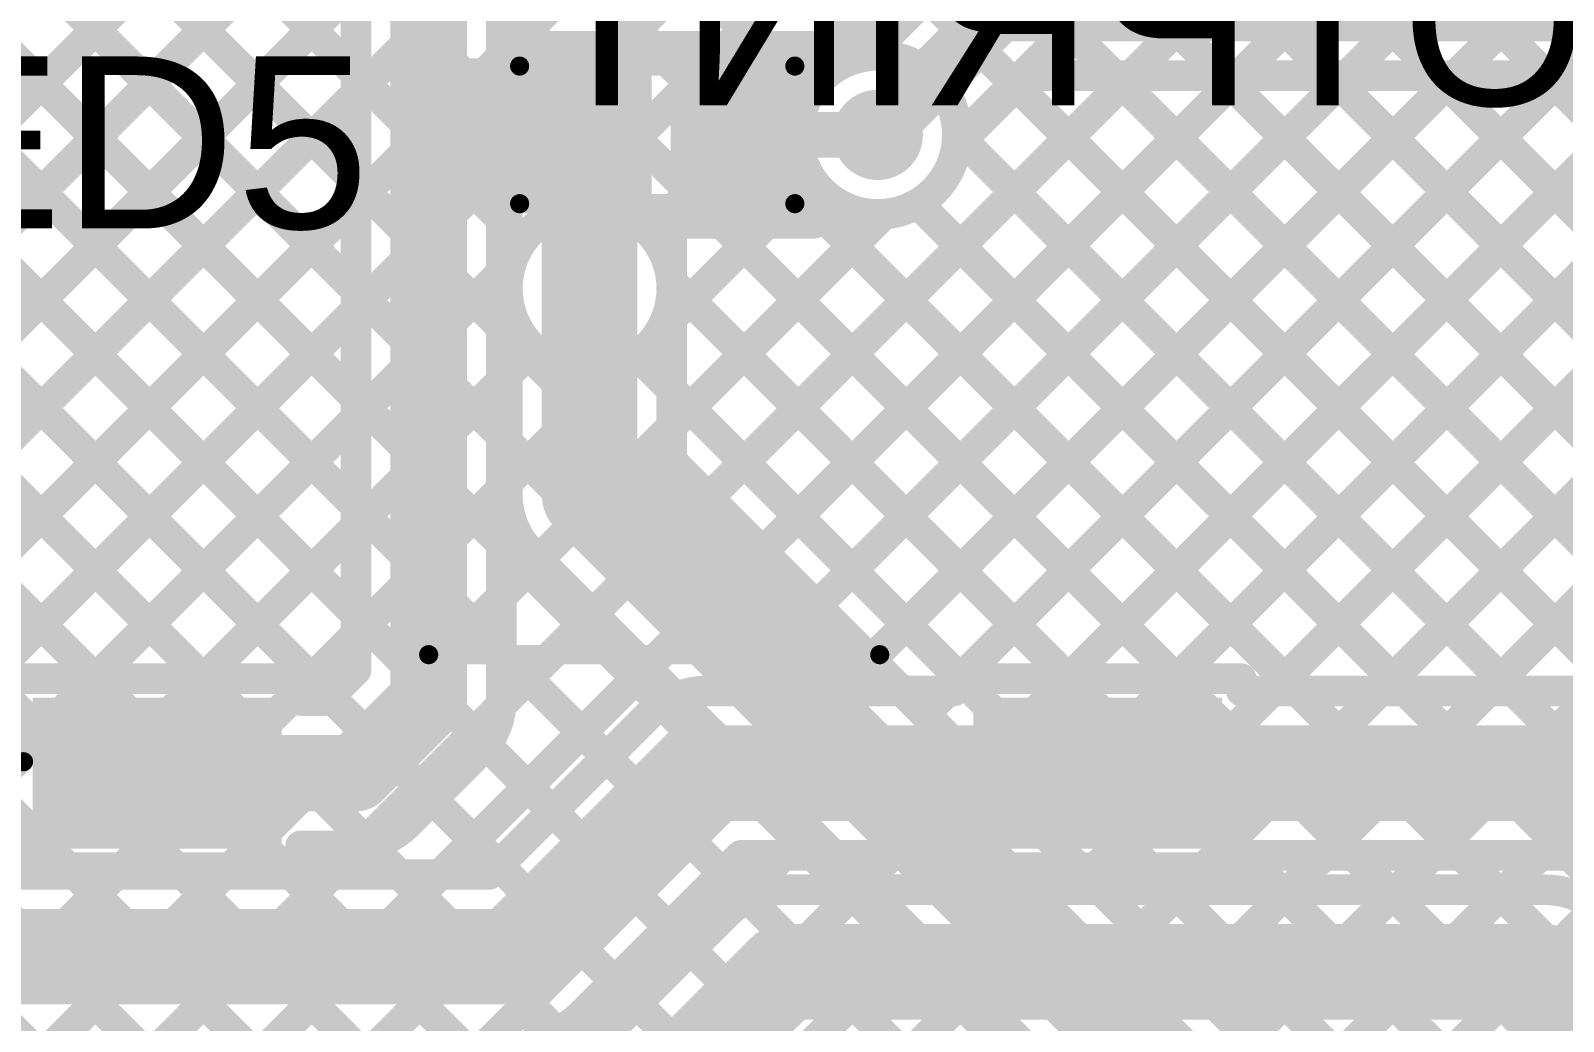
# Model space of a CAD drawing. Header units: millimetres. Extents: x -0.08 to 7.12, y -0.08 to 3.98.
# Drawn here: x 2.8931 to 3.2941, y 1.9931 to 2.2523 of the extents above; entities that cross this region are included whole.
import ezdxf

# ---------------------------------------------------------------- set-up
doc = ezdxf.new("R2010")
doc.units = ezdxf.units.MM
doc.header["$MEASUREMENT"] = 0
for name, color, linetype in [('BottomLayer', 5, 'Continuous'), ('BottomOverlay', 54, 'Continuous'), ('TopLayer', 1, 'Continuous'), ('TopOverlay', 2, 'Continuous'), ('TopPaste', 8, 'Continuous'), ('TopSolder', 216, 'Continuous'), ('ViaHoleLayer', 16, 'Continuous')]:
    doc.layers.add(name, color=color, linetype=linetype)
doc.styles.add('Arial', font='', dxfattribs={"height": 0.2})
doc.styles.get('Arial').set_extended_font_data('Arial')

# ---------------------------------------------------------------- blocks, each defined once
blk = doc.blocks.new('SOP_4_2_54_32')
at = {"layer": 'TopLayer'}
for points in [[(-0.15157, 0.06575), (-0.09449, 0.06575), (-0.09449, 0.03425), (-0.15157, 0.03425)], [(0.09449, 0.06575), (0.15157, 0.06575), (0.15157, 0.03425), (0.09449, 0.03425)], [(-0.15157, -0.03425), (-0.09449, -0.03425), (-0.09449, -0.06575), (-0.15157, -0.06575)], [(0.09449, -0.03425), (0.15157, -0.03425), (0.15157, -0.06575), (0.09449, -0.06575)]]:
    blk.add_hatch(color=1, dxfattribs=at).paths.add_polyline_path(points)
at = {"layer": 'TopPaste'}
for points in [[(-0.15157, 0.06575), (-0.09449, 0.06575), (-0.09449, 0.03425), (-0.15157, 0.03425)], [(0.09449, 0.06575), (0.15157, 0.06575), (0.15157, 0.03425), (0.09449, 0.03425)], [(-0.15157, -0.03425), (-0.09449, -0.03425), (-0.09449, -0.06575), (-0.15157, -0.06575)], [(0.09449, -0.03425), (0.15157, -0.03425), (0.15157, -0.06575), (0.09449, -0.06575)]]:
    blk.add_hatch(color=8, dxfattribs=at).paths.add_polyline_path(points)
at = {"layer": 'TopSolder'}
for points in [[(-0.15557, 0.06975), (-0.09049, 0.06975), (-0.09049, 0.03025), (-0.15557, 0.03025)], [(0.09049, 0.06975), (0.15557, 0.06975), (0.15557, 0.03025), (0.09049, 0.03025)], [(-0.15557, -0.03025), (-0.09049, -0.03025), (-0.09049, -0.06975), (-0.15557, -0.06975)], [(0.09049, -0.03025), (0.15557, -0.03025), (0.15557, -0.06975), (0.09049, -0.06975)]]:
    blk.add_hatch(color=216, dxfattribs=at).paths.add_polyline_path(points)
at = {"layer": 'TopOverlay', "const_width": 0.005}
for points in [[(-0.052, 0.081), (0.066, 0.081)], [(-0.163, 0.048), (-0.163, 0.058)], [(-0.163, 0.058), (-0.158, 0.053)], [(-0.163, 0.048), (-0.158, 0.053)], [(-0.052, -0.081), (0.066, -0.081)]]:
    blk.add_lwpolyline(points, dxfattribs=at)
at = {"layer": 'TopOverlay', "const_width": 0.0025}
for points in [[(-0.05325, 0.081, 1), (-0.05075, 0.081, 1)], [(0.06475, 0.081, 1), (0.06725, 0.081, 1)], [(-0.16425, 0.058, 1), (-0.16175, 0.058, 1)], [(-0.16425, 0.058, 1), (-0.16175, 0.058, 1)], [(-0.15925, 0.053, 1), (-0.15675, 0.053, 1)], [(-0.15925, 0.053, 1), (-0.15675, 0.053, 1)], [(-0.16425, 0.048, 1), (-0.16175, 0.048, 1)], [(-0.16425, 0.048, 1), (-0.16175, 0.048, 1)], [(-0.05325, -0.081, 1), (-0.05075, -0.081, 1)], [(0.06475, -0.081, 1), (0.06725, -0.081, 1)]]:
    blk.add_lwpolyline(points, format="xyb", close=True, dxfattribs=at)
blk = doc.blocks.new('LED_0402_70')
at = {"layer": 'TopLayer'}
for points in [[(-0.03091, 0.01417), (-0.0065, 0.01417), (-0.0065, -0.01417), (-0.03091, -0.01417)], [(0.0065, 0.01417), (0.03091, 0.01417), (0.03091, -0.01417), (0.0065, -0.01417)]]:
    blk.add_hatch(color=1, dxfattribs=at).paths.add_polyline_path(points)
at = {"layer": 'TopOverlay'}
blk.add_hatch(color=2, dxfattribs=at).paths.add_polyline_path([(0.037, -0.02), (0.061, -0.02), (0.061, 0.02), (0.037, 0.02)])
at = {"layer": 'TopPaste'}
for points in [[(-0.03091, 0.01417), (-0.0065, 0.01417), (-0.0065, -0.01417), (-0.03091, -0.01417)], [(0.0065, 0.01417), (0.03091, 0.01417), (0.03091, -0.01417), (0.0065, -0.01417)]]:
    blk.add_hatch(color=8, dxfattribs=at).paths.add_polyline_path(points)
at = {"layer": 'TopSolder'}
for points in [[(-0.03491, 0.01817), (-0.0025, 0.01817), (-0.0025, -0.01817), (-0.03491, -0.01817)], [(0.0025, 0.01817), (0.03491, 0.01817), (0.03491, -0.01817), (0.0025, -0.01817)]]:
    blk.add_hatch(color=216, dxfattribs=at).paths.add_polyline_path(points)
at = {"layer": 'TopOverlay', "const_width": 0.005}
for points in [[(-0.035, 0.018), (-0.035, -0.018)], [(0.037, 0.018), (-0.035, 0.018)], [(0.037, 0.018), (0.037, -0.018)], [(0.037, -0.018), (-0.035, -0.018)]]:
    blk.add_lwpolyline(points, dxfattribs=at)
at = {"layer": 'TopOverlay', "const_width": 0.0025}
for points in [[(-0.03625, 0.018, 1), (-0.03375, 0.018, 1)], [(-0.03625, 0.018, 1), (-0.03375, 0.018, 1)], [(0.03575, 0.018, 1), (0.03825, 0.018, 1)], [(0.03575, 0.018, 1), (0.03825, 0.018, 1)], [(-0.03625, -0.018, 1), (-0.03375, -0.018, 1)], [(-0.03625, -0.018, 1), (-0.03375, -0.018, 1)], [(0.03575, -0.018, 1), (0.03825, -0.018, 1)], [(0.03575, -0.018, 1), (0.03825, -0.018, 1)]]:
    blk.add_lwpolyline(points, format="xyb", close=True, dxfattribs=at)

msp = doc.modelspace()

# ---------------------------------------------------------------- hatches: boundary and pattern name
at = {"layer": 'BottomLayer'}
h = msp.add_hatch(color=5, dxfattribs=at)
edge = h.paths.add_edge_path()
edge.add_arc((3.11472, 2.225), 0.01181, 0, 360)
h = msp.add_hatch(color=5, dxfattribs=at)
edge = h.paths.add_edge_path()
edge.add_arc((3.03932, 2.18481), 0.01181, 0, 360)
at = {"layer": 'TopLayer'}
h = msp.add_hatch(color=1, dxfattribs=at)
edge = h.paths.add_edge_path()
edge.add_arc((3.11472, 2.225), 0.01181, 0, 360)
h = msp.add_hatch(color=1, dxfattribs=at)
edge = h.paths.add_edge_path()
edge.add_arc((3.03932, 2.18481), 0.01181, 0, 360)
at = {"layer": 'ViaHoleLayer'}
h = msp.add_hatch(color=16, dxfattribs=at)
edge = h.paths.add_edge_path()
edge.add_arc((3.11472, 2.225), 0.00591, 0, 360)
h = msp.add_hatch(color=16, dxfattribs=at)
edge = h.paths.add_edge_path()
edge.add_arc((3.03932, 2.18481), 0.00591, 0, 360)

# ---------------------------------------------------------------- linework, layer by layer
at = {"layer": 'BottomLayer'}
for points, const_width in [([(2.51135, 2.36832), (3.2721, 1.60757)], 0.008), ([(2.53963, 2.36832), (3.2721, 1.63585)], 0.008), ([(2.54092, 1.7985), (3.11074, 2.36832)], 0.008), ([(2.55851, 1.90094), (3.02588, 2.36832)], 0.008), ([(2.56791, 2.36832), (3.2721, 1.66414)], 0.008), ([(2.5692, 1.7985), (3.13902, 2.36832)], 0.008), ([(2.5962, 2.36832), (3.2721, 1.69242)], 0.008), ([(2.59638, 1.91053), (3.05417, 2.36832)], 0.008), ([(2.59749, 1.7985), (3.16731, 2.36832)], 0.008), ([(2.61053, 1.89639), (3.08245, 2.36832)], 0.008), ([(2.62448, 2.36832), (3.2721, 1.7207)], 0.008), ([(2.65277, 2.36832), (3.2721, 1.74899)], 0.008), ([(2.68105, 2.36832), (3.2721, 1.77727)], 0.008), ([(2.70934, 2.36832), (3.2721, 1.80556)], 0.008), ([(2.73762, 2.36832), (3.2721, 1.83384)], 0.008), ([(2.7659, 2.36832), (3.2721, 1.86213)], 0.008), ([(2.79419, 2.36832), (3.01782, 2.14469)], 0.008), ([(2.82247, 2.36832), (3.01782, 2.17298)], 0.008), ([(2.85076, 2.36832), (3.0218, 2.19728)], 0.008), ([(2.87904, 2.36832), (3.04113, 2.20623)], 0.008), ([(2.90733, 2.36832), (3.84065, 1.435)], 0.008), ([(2.93561, 2.36832), (3.86893, 1.435)], 0.008), ([(2.96389, 2.36832), (3.09674, 2.23548)], 0.008), ([(2.99218, 2.36832), (3.11344, 2.24706)], 0.008), ([(3.03246, 2.20519), (3.19559, 2.36832)], 0.008), ([(3.05503, 2.19948), (3.22387, 2.36832)], 0.008), ([(3.11202, 2.24564), (3.13505, 2.26867)], 0.008), ([(3.11472, 2.225), (3.14672, 2.257)], 0.015), ([(3.14672, 2.257), (3.428, 2.257)], 0.015), ([(3.07047, 2.13006), (3.18091, 2.2405)], 0.008), ([(3.08461, 2.11592), (3.20919, 2.2405)], 0.008), ([(3.09875, 2.10178), (3.23748, 2.2405)], 0.008), ([(3.1129, 2.08764), (3.26576, 2.2405)], 0.008), ([(3.12704, 2.07349), (3.29405, 2.2405)], 0.008), ([(3.13535, 2.2223), (3.15355, 2.2405)], 0.008), ([(3.14118, 2.05935), (3.32233, 2.2405)], 0.008), ([(3.15092, 2.23787), (3.94311, 1.44567)], 0.008), ([(3.15355, 2.2405), (3.41532, 2.2405)], 0.008), ([(3.15532, 2.04521), (3.35061, 2.2405)], 0.008), ([(3.16947, 2.03107), (3.3789, 2.2405)], 0.008), ([(3.17657, 2.2405), (3.94311, 1.47395)], 0.008), ([(3.18361, 2.01692), (3.40718, 2.2405)], 0.008), ([(3.20485, 2.2405), (3.94311, 1.50224)], 0.008), ([(3.23314, 2.2405), (3.94311, 1.53052)], 0.008), ([(3.26142, 2.2405), (3.94311, 1.55881)], 0.008), ([(3.2897, 2.2405), (3.94311, 1.58709)], 0.008), ([(3.19775, 2.00278), (3.43144, 2.23648)], 0.008), ([(3.13677, 2.22372), (3.9255, 1.435)], 0.008), ([(3.21189, 1.98864), (3.44639, 2.22314)], 0.008), ([(3.06082, 2.17698), (3.09736, 2.21352)], 0.008), ([(3.12519, 2.20702), (3.89721, 1.435)], 0.008), ([(3.22603, 1.9745), (3.45853, 2.20699)], 0.008), ([(3.06082, 2.14869), (3.11638, 2.20426)], 0.008), ([(2.62577, 1.7985), (3.01894, 2.19167)], 0.008), ([(3.03932, 2.13081), (3.03932, 2.18481)], 0.025), ([(3.06074, 2.18662), (3.81236, 1.435)], 0.008), ([(3.01782, 2.13081), (3.01782, 2.18481)], 0.008), ([(3.06082, 2.13972), (3.06082, 2.18481)], 0.008), ([(3.24018, 1.96036), (3.45078, 2.17096)], 0.008), ([(2.64946, 1.7939), (3.01782, 2.16226)], 0.008), ([(3.06082, 2.15826), (3.78408, 1.435)], 0.008), ([(3.03932, 2.13081), (3.2936, 1.87653)], 0.025), ([(3.06082, 2.13972), (3.3088, 1.89173)], 0.008), ([(3.25432, 1.94621), (3.4465, 2.1384)], 0.008), ([(2.66545, 1.78161), (3.01782, 2.13398)], 0.008), ([(2.67959, 1.76747), (3.02592, 2.1138)], 0.008), ([(3.02411, 2.11561), (3.2721, 1.86762)], 0.008), ([(2.69374, 1.75333), (3.04006, 2.09966)], 0.008), ([(2.70788, 1.73919), (3.05421, 2.08551)], 0.008), ([(2.72202, 1.72504), (3.06835, 2.07137)], 0.008), ([(2.73616, 1.7109), (3.08249, 2.05723)], 0.008), ([(2.7503, 1.69676), (3.09663, 2.04309)], 0.008), ([(2.76445, 1.68262), (3.11078, 2.02895)], 0.008), ([(2.77859, 1.66847), (3.12492, 2.0148)], 0.008), ([(2.79273, 1.65433), (3.13906, 2.00066)], 0.008)]:
    msp.add_lwpolyline(points, dxfattribs=dict(at, const_width=const_width))
for points, const_width in [([(3.14297, 2.257, 1), (3.15047, 2.257, 1)], 0.0075), ([(3.14297, 2.257, 1), (3.15047, 2.257, 1)], 0.0075), ([(3.11002, 2.24564, 1), (3.11402, 2.24564, 1)], 0.004), ([(3.11002, 2.24564, 1), (3.11402, 2.24564, 1)], 0.004), ([(3.11144, 2.24706, 1), (3.11544, 2.24706, 1)], 0.004), ([(3.14892, 2.23787, 1), (3.15292, 2.23787, 1)], 0.004), ([(3.15155, 2.2405, 1), (3.15555, 2.2405, 1)], 0.004), ([(3.15155, 2.2405, 1), (3.15555, 2.2405, 1)], 0.004), ([(3.17457, 2.2405, 1), (3.17857, 2.2405, 1)], 0.004), ([(3.17891, 2.2405, 1), (3.18291, 2.2405, 1)], 0.004), ([(3.20285, 2.2405, 1), (3.20685, 2.2405, 1)], 0.004), ([(3.20719, 2.2405, 1), (3.21119, 2.2405, 1)], 0.004), ([(3.23114, 2.2405, 1), (3.23514, 2.2405, 1)], 0.004), ([(3.23548, 2.2405, 1), (3.23948, 2.2405, 1)], 0.004), ([(3.25942, 2.2405, 1), (3.26342, 2.2405, 1)], 0.004), ([(3.26376, 2.2405, 1), (3.26776, 2.2405, 1)], 0.004), ([(3.2877, 2.2405, 1), (3.2917, 2.2405, 1)], 0.004), ([(3.29205, 2.2405, 1), (3.29605, 2.2405, 1)], 0.004), ([(3.09474, 2.23548, 1), (3.09874, 2.23548, 1)], 0.004), ([(3.11097, 2.225, 1), (3.11847, 2.225, 1)], 0.0075), ([(3.13335, 2.2223, 1), (3.13735, 2.2223, 1)], 0.004), ([(3.13335, 2.2223, 1), (3.13735, 2.2223, 1)], 0.004), ([(3.13477, 2.22372, 1), (3.13877, 2.22372, 1)], 0.004), ([(3.09536, 2.21352, 1), (3.09936, 2.21352, 1)], 0.004), ([(3.03913, 2.20623, 1), (3.04313, 2.20623, 1)], 0.004), ([(3.12319, 2.20702, 1), (3.12719, 2.20702, 1)], 0.004), ([(3.03046, 2.20519, 1), (3.03446, 2.20519, 1)], 0.004), ([(3.11438, 2.20426, 1), (3.11838, 2.20426, 1)], 0.004), ([(3.05303, 2.19948, 1), (3.05703, 2.19948, 1)], 0.004), ([(3.0198, 2.19728, 1), (3.0238, 2.19728, 1)], 0.004), ([(3.01694, 2.19167, 1), (3.02094, 2.19167, 1)], 0.004), ([(3.03307, 2.18481, 1), (3.04557, 2.18481, 1)], 0.0125), ([(3.05874, 2.18662, 1), (3.06274, 2.18662, 1)], 0.004), ([(3.01582, 2.18481, 1), (3.01982, 2.18481, 1)], 0.004), ([(3.01582, 2.18481, 1), (3.01982, 2.18481, 1)], 0.004), ([(3.05882, 2.18481, 1), (3.06282, 2.18481, 1)], 0.004), ([(3.05882, 2.18481, 1), (3.06282, 2.18481, 1)], 0.004), ([(3.05882, 2.17698, 1), (3.06282, 2.17698, 1)], 0.004), ([(3.01582, 2.17298, 1), (3.01982, 2.17298, 1)], 0.004), ([(3.01582, 2.16226, 1), (3.01982, 2.16226, 1)], 0.004), ([(3.05882, 2.15826, 1), (3.06282, 2.15826, 1)], 0.004), ([(3.05882, 2.14869, 1), (3.06282, 2.14869, 1)], 0.004), ([(3.01582, 2.14469, 1), (3.01982, 2.14469, 1)], 0.004), ([(3.03307, 2.13081, 1), (3.04557, 2.13081, 1)], 0.0125), ([(3.03307, 2.13081, 1), (3.04557, 2.13081, 1)], 0.0125), ([(3.05882, 2.13972, 1), (3.06282, 2.13972, 1)], 0.004), ([(3.05882, 2.13972, 1), (3.06282, 2.13972, 1)], 0.004), ([(3.01582, 2.13398, 1), (3.01982, 2.13398, 1)], 0.004), ([(3.01582, 2.13081, 1), (3.01982, 2.13081, 1)], 0.004), ([(3.01582, 2.13081, 1), (3.01982, 2.13081, 1)], 0.004), ([(3.01582, 2.13081, 1), (3.01982, 2.13081, 1)], 0.004), ([(3.06847, 2.13006, 1), (3.07247, 2.13006, 1)], 0.004), ([(3.02211, 2.11561, 1), (3.02611, 2.11561, 1)], 0.004), ([(3.02211, 2.11561, 1), (3.02611, 2.11561, 1)], 0.004), ([(3.02211, 2.11561, 1), (3.02611, 2.11561, 1)], 0.004), ([(3.02392, 2.1138, 1), (3.02792, 2.1138, 1)], 0.004), ([(3.08261, 2.11592, 1), (3.08661, 2.11592, 1)], 0.004), ([(3.09675, 2.10178, 1), (3.10075, 2.10178, 1)], 0.004), ([(3.03806, 2.09966, 1), (3.04206, 2.09966, 1)], 0.004), ([(3.05221, 2.08551, 1), (3.05621, 2.08551, 1)], 0.004), ([(3.1109, 2.08764, 1), (3.1149, 2.08764, 1)], 0.004), ([(3.12504, 2.07349, 1), (3.12904, 2.07349, 1)], 0.004), ([(3.06635, 2.07137, 1), (3.07035, 2.07137, 1)], 0.004), ([(3.08049, 2.05723, 1), (3.08449, 2.05723, 1)], 0.004), ([(3.13918, 2.05935, 1), (3.14318, 2.05935, 1)], 0.004), ([(3.15332, 2.04521, 1), (3.15732, 2.04521, 1)], 0.004), ([(3.09463, 2.04309, 1), (3.09863, 2.04309, 1)], 0.004), ([(3.16747, 2.03107, 1), (3.17147, 2.03107, 1)], 0.004), ([(3.10878, 2.02895, 1), (3.11278, 2.02895, 1)], 0.004), ([(3.12292, 2.0148, 1), (3.12692, 2.0148, 1)], 0.004), ([(3.18161, 2.01692, 1), (3.18561, 2.01692, 1)], 0.004), ([(3.19575, 2.00278, 1), (3.19975, 2.00278, 1)], 0.004), ([(3.13706, 2.00066, 1), (3.14106, 2.00066, 1)], 0.004)]:
    msp.add_lwpolyline(points, format="xyb", close=True, dxfattribs=dict(at, const_width=const_width))
at = {"layer": 'BottomLayer', "const_width": 0.008}
for points in [[(3.13535, 2.2223, -2.029903), (3.11202, 2.24564)], [(3.01782, 2.18481, -1), (3.06082, 2.18481)], [(3.02411, 2.11561, -0.198912), (3.01782, 2.13081)], [(3.02411, 2.11561, -0.198912), (3.01782, 2.13081)]]:
    msp.add_lwpolyline(points, format="xyb", dxfattribs=at)
at = {"layer": 'TopLayer'}
for points, const_width in [([(2.59766, 2.48), (2.97823, 2.09943)], 0.008), ([(2.62594, 2.48), (2.97823, 2.12771)], 0.008), ([(2.65422, 2.48), (2.97823, 2.156)], 0.008), ([(2.68251, 2.48), (2.97823, 2.18428)], 0.008), ([(2.71079, 2.48), (2.97823, 2.21256)], 0.008), ([(2.72389, 2.06632), (3.13757, 2.48)], 0.008), ([(2.73803, 2.05218), (3.16585, 2.48)], 0.008), ([(2.73908, 2.48), (2.97823, 2.24085)], 0.008), ([(2.58262, 2.46675), (2.97131, 2.07806)], 0.008), ([(2.56848, 2.45261), (2.93834, 2.08275)], 0.008), ([(2.55434, 2.43847), (2.91005, 2.08275)], 0.008), ([(3.01888, 2.24817), (3.2037, 2.433)], 0.008), ([(3.04716, 2.24817), (3.23199, 2.433)], 0.008), ([(3.07544, 2.24817), (3.26027, 2.433)], 0.008), ([(3.09792, 2.24237), (3.28856, 2.433)], 0.008), ([(3.1262, 2.24236), (3.30036, 2.41652)], 0.008), ([(3.13546, 2.22334), (3.30036, 2.38823)], 0.008), ([(3.14504, 2.38517), (3.4987, 2.0315)], 0.008), ([(3.13089, 2.37102), (3.47042, 2.0315)], 0.008), ([(3.01618, 2.07577), (3.30036, 2.35995)], 0.008), ([(3.11675, 2.35688), (3.44214, 2.0315)], 0.008), ([(3.10261, 2.34274), (3.41385, 2.0315)], 0.008), ([(3.00019, 2.0315), (3.30325, 2.33456)], 0.008), ([(3.08847, 2.3286), (3.38557, 2.0315)], 0.008), ([(3.07433, 2.31446), (3.30928, 2.0795)], 0.008), ([(3.07648, 2.0795), (3.30325, 2.30628)], 0.008), ([(3.06018, 2.30031), (3.11469, 2.24581)], 0.008), ([(3.04604, 2.28617), (3.08404, 2.24817)], 0.008), ([(3.10476, 2.0795), (3.30611, 2.28085)], 0.008), ([(2.99723, 2.0771), (2.99723, 2.26423)], 0.02), ([(3.0319, 2.27203), (3.05576, 2.24817)], 0.008), ([(2.75217, 2.03804), (2.97823, 2.26409)], 0.008), ([(2.97823, 2.08497), (2.97823, 2.26423)], 0.008), ([(3.01776, 2.25789), (3.02747, 2.24817)], 0.008), ([(3.01623, 2.0771), (3.01623, 2.25636)], 0.008), ([(3.13629, 2.08275), (3.30611, 2.25257)], 0.008), ([(3.01811, 2.24817), (3.05551, 2.24817)], 0.008), ([(3.01811, 2.22855), (3.01811, 2.24817)], 0.008), ([(3.05551, 2.24817), (3.06052, 2.24817)], 0.008), ([(3.05551, 2.24817), (3.06052, 2.24817)], 0.008), ([(3.06052, 2.24817), (3.09792, 2.24817)], 0.008), ([(3.09792, 2.24), (3.09792, 2.24817)], 0.008), ([(2.77392, 2.0315), (2.97823, 2.23581)], 0.008), ([(3.03932, 2.18481), (3.03932, 2.225)], 0.025), ([(3.16458, 2.08275), (3.31631, 2.23448)], 0.008), ([(3.07672, 2.225), (3.11472, 2.225)], 0.012), ([(3.01782, 2.18481), (3.01782, 2.225)], 0.008), ([(3.13553, 2.22497), (3.281, 2.0795)], 0.008), ([(3.19286, 2.08275), (3.33045, 2.22034)], 0.008), ([(3.09792, 2.20183), (3.09792, 2.21)], 0.008), ([(2.8022, 2.0315), (2.97823, 2.20753)], 0.008), ([(3.09792, 2.20601), (3.22443, 2.0795)], 0.008), ([(3.12519, 2.20702), (3.25271, 2.0795)], 0.008), ([(3.2179, 2.0795), (3.34459, 2.20619)], 0.008), ([(3.01623, 2.1041), (3.11638, 2.20426)], 0.008), ([(3.05798, 2.17414), (3.08567, 2.20183)], 0.008), ([(3.06082, 2.20183), (3.09792, 2.20183)], 0.008), ([(3.06082, 2.18481), (3.06082, 2.20183)], 0.008), ([(3.07382, 2.20183), (3.1929, 2.08275)], 0.008), ([(3.24618, 2.0795), (3.35873, 2.19205)], 0.008), ([(3.06082, 2.18655), (3.16461, 2.08275)], 0.008), ([(2.83049, 2.0315), (2.97823, 2.17924)], 0.008), ([(3.27447, 2.0795), (3.37288, 2.17791)], 0.008), ([(3.01623, 2.17456), (3.11129, 2.0795)], 0.008), ([(3.01623, 2.16067), (3.02465, 2.16909)], 0.008), ([(3.01623, 2.13239), (3.04999, 2.16615)], 0.008), ([(3.05178, 2.16729), (3.13633, 2.08275)], 0.008), ([(2.91002, 2.08275), (2.97823, 2.15096)], 0.008), ([(3.01623, 2.14628), (3.08301, 2.0795)], 0.008), ([(2.9383, 2.08275), (2.97823, 2.12267)], 0.008), ([(3.01623, 2.118), (3.05823, 2.07599)], 0.008), ([(2.96374, 2.0799), (2.97823, 2.09439)], 0.008), ([(3.01623, 2.08971), (3.04377, 2.06217)], 0.008), ([(2.88865, 2.08275), (2.96374, 2.08275)], 0.008), ([(2.96374, 2.077), (2.96374, 2.08275)], 0.008), ([(2.97026, 2.077), (2.97823, 2.08497)], 0.008), ([(2.97813, 2.058), (2.99723, 2.0771)], 0.02), ([(3.13472, 2.08275), (3.2098, 2.08275)], 0.008), ([(3.13472, 2.0795), (3.13472, 2.08275)], 0.008), ([(3.2098, 2.0795), (3.2098, 2.08275)], 0.008), ([(3.07, 2.0795), (3.13472, 2.0795)], 0.008), ([(3.2098, 2.0795), (3.32305, 2.0795)], 0.008), ([(2.96374, 2.077), (2.97026, 2.077)], 0.008), ([(3.01309, 2.0315), (3.0548, 2.0732)], 0.008), ([(3.01222, 2.06543), (3.02962, 2.04803)], 0.008), ([(3.022, 2.01), (3.07, 2.058)], 0.025), ([(3.07, 2.058), (3.17226, 2.058)], 0.025), ([(3.17226, 2.058), (3.32305, 2.058)], 0.025), ([(2.9262, 2.058), (2.97813, 2.058)], 0.02), ([(2.99159, 2.04459), (3.01064, 2.06364)], 0.008), ([(2.99818, 2.05119), (3.01548, 2.03389)], 0.008), ([(2.96374, 2.039), (2.97813, 2.039)], 0.008), ([(2.96374, 2.03325), (2.96374, 2.039)], 0.008), ([(2.97191, 2.0315), (2.97945, 2.03905)], 0.008), ([(2.98174, 2.03935), (2.98959, 2.0315)], 0.008), ([(2.88865, 2.03325), (2.96374, 2.03325)], 0.008), ([(2.96905, 1.9155), (3.09005, 2.0365)], 0.008), ([(3.0372, 1.9948), (3.07891, 2.0365)], 0.008), ([(3.07891, 2.0365), (3.13472, 2.0365)], 0.008), ([(3.09772, 2.0365), (3.10672, 2.0275)], 0.008), ([(3.10933, 2.0275), (3.11833, 2.0365)], 0.008), ([(3.12601, 2.0365), (3.13501, 2.0275)], 0.008), ([(3.13472, 2.03325), (3.13472, 2.0365)], 0.008), ([(3.13472, 2.03325), (3.2098, 2.03325)], 0.008), ([(3.13761, 2.0275), (3.14337, 2.03325)], 0.008), ([(3.15754, 2.03325), (3.16329, 2.0275)], 0.008), ([(3.1659, 2.0275), (3.17165, 2.03325)], 0.008), ([(3.18582, 2.03325), (3.19158, 2.0275)], 0.008), ([(3.19418, 2.0275), (3.19993, 2.03325)], 0.008), ([(3.2098, 2.0365), (3.31414, 2.0365)], 0.008), ([(3.2098, 2.03325), (3.2098, 2.0365)], 0.008), ([(3.21086, 2.0365), (3.21986, 2.0275)], 0.008), ([(3.22247, 2.0275), (3.23147, 2.0365)], 0.008), ([(3.23915, 2.0365), (3.24815, 2.0275)], 0.008), ([(3.25075, 2.0275), (3.25975, 2.0365)], 0.008), ([(3.26743, 2.0365), (3.27643, 2.0275)], 0.008), ([(3.27904, 2.0275), (3.28804, 2.0365)], 0.008), ([(3.29571, 2.0365), (3.35271, 1.9795)], 0.008), ([(2.75871, 2.0315), (3.01309, 2.0315)], 0.008), ([(3.07417, 2.03177), (3.08071, 2.02523)], 0.008), ([(3.09033, 2.0275), (3.28933, 2.0275)], 0.008), ([(2.96943, 1.9155), (3.07513, 2.0212)], 0.008), ([(2.74981, 2.01), (3.022, 2.01)], 0.025), ([(3.06003, 2.01762), (3.06579, 2.01186)], 0.008), ([(2.97833, 1.894), (3.09033, 2.006)], 0.025), ([(3.09033, 2.006), (3.28933, 2.006)], 0.025), ([(3.28933, 2.006), (3.33733, 1.958)], 0.025), ([(3.04589, 2.00348), (3.05165, 1.99772)], 0.008), ([(3.03073, 1.99035), (3.03751, 1.98358)], 0.008)]:
    msp.add_lwpolyline(points, dxfattribs=dict(at, const_width=const_width))
for points, const_width in [([(3.01611, 2.24817, 1), (3.02011, 2.24817, 1)], 0.004), ([(3.01611, 2.24817, 1), (3.02011, 2.24817, 1)], 0.004), ([(3.01688, 2.24817, 1), (3.02088, 2.24817, 1)], 0.004), ([(3.02547, 2.24817, 1), (3.02947, 2.24817, 1)], 0.004), ([(3.04516, 2.24817, 1), (3.04916, 2.24817, 1)], 0.004), ([(3.05351, 2.24817, 1), (3.05751, 2.24817, 1)], 0.004), ([(3.05351, 2.24817, 1), (3.05751, 2.24817, 1)], 0.004), ([(3.05351, 2.24817, 1), (3.05751, 2.24817, 1)], 0.004), ([(3.05376, 2.24817, 1), (3.05776, 2.24817, 1)], 0.004), ([(3.05852, 2.24817, 1), (3.06252, 2.24817, 1)], 0.004), ([(3.05852, 2.24817, 1), (3.06252, 2.24817, 1)], 0.004), ([(3.05852, 2.24817, 1), (3.06252, 2.24817, 1)], 0.004), ([(3.07344, 2.24817, 1), (3.07744, 2.24817, 1)], 0.004), ([(3.08204, 2.24817, 1), (3.08604, 2.24817, 1)], 0.004), ([(3.09592, 2.24817, 1), (3.09992, 2.24817, 1)], 0.004), ([(3.09592, 2.24817, 1), (3.09992, 2.24817, 1)], 0.004), ([(3.11269, 2.24581, 1), (3.11669, 2.24581, 1)], 0.004), ([(3.09592, 2.24237, 1), (3.09992, 2.24237, 1)], 0.004), ([(3.1242, 2.24236, 1), (3.1282, 2.24236, 1)], 0.004), ([(2.97623, 2.24085, 1), (2.98023, 2.24085, 1)], 0.004), ([(3.09592, 2.24, 1), (3.09992, 2.24, 1)], 0.004), ([(3.09829, 2.24, 1), (3.10229, 2.24, 1)], 0.004), ([(2.97623, 2.23581, 1), (2.98023, 2.23581, 1)], 0.004), ([(3.03307, 2.225, 1), (3.04557, 2.225, 1)], 0.0125), ([(3.01611, 2.22855, 1), (3.02011, 2.22855, 1)], 0.004), ([(3.01611, 2.22855, 1), (3.02011, 2.22855, 1)], 0.004), ([(3.07372, 2.225, 1), (3.07972, 2.225, 1)], 0.006), ([(3.11172, 2.225, 1), (3.11772, 2.225, 1)], 0.006), ([(3.01582, 2.225, 1), (3.01982, 2.225, 1)], 0.004), ([(3.01582, 2.225, 1), (3.01982, 2.225, 1)], 0.004), ([(3.13346, 2.22334, 1), (3.13746, 2.22334, 1)], 0.004), ([(3.13353, 2.225, 1), (3.13753, 2.225, 1)], 0.004), ([(3.13353, 2.225, 1), (3.13753, 2.225, 1)], 0.004), ([(3.13353, 2.22497, 1), (3.13753, 2.22497, 1)], 0.004), ([(2.97623, 2.21256, 1), (2.98023, 2.21256, 1)], 0.004), ([(3.09592, 2.21, 1), (3.09992, 2.21, 1)], 0.004), ([(3.09829, 2.21, 1), (3.10229, 2.21, 1)], 0.004), ([(2.97623, 2.20753, 1), (2.98023, 2.20753, 1)], 0.004), ([(3.09592, 2.20601, 1), (3.09992, 2.20601, 1)], 0.004), ([(3.12319, 2.20702, 1), (3.12719, 2.20702, 1)], 0.004), ([(3.05882, 2.20183, 1), (3.06282, 2.20183, 1)], 0.004), ([(3.05882, 2.20183, 1), (3.06282, 2.20183, 1)], 0.004), ([(3.07182, 2.20183, 1), (3.07582, 2.20183, 1)], 0.004), ([(3.08367, 2.20183, 1), (3.08767, 2.20183, 1)], 0.004), ([(3.09592, 2.20183, 1), (3.09992, 2.20183, 1)], 0.004), ([(3.09592, 2.20183, 1), (3.09992, 2.20183, 1)], 0.004), ([(3.11438, 2.20426, 1), (3.11838, 2.20426, 1)], 0.004), ([(3.03307, 2.18481, 1), (3.04557, 2.18481, 1)], 0.0125), ([(3.05882, 2.18655, 1), (3.06282, 2.18655, 1)], 0.004), ([(2.97623, 2.18428, 1), (2.98023, 2.18428, 1)], 0.004), ([(3.01582, 2.18481, 1), (3.01982, 2.18481, 1)], 0.004), ([(3.01582, 2.18481, 1), (3.01982, 2.18481, 1)], 0.004), ([(3.05882, 2.18481, 1), (3.06282, 2.18481, 1)], 0.004), ([(3.05882, 2.18481, 1), (3.06282, 2.18481, 1)], 0.004), ([(2.97623, 2.17924, 1), (2.98023, 2.17924, 1)], 0.004), ([(3.01423, 2.17456, 1), (3.01823, 2.17456, 1)], 0.004), ([(3.05598, 2.17414, 1), (3.05998, 2.17414, 1)], 0.004), ([(3.02265, 2.16909, 1), (3.02665, 2.16909, 1)], 0.004), ([(3.04799, 2.16615, 1), (3.05199, 2.16615, 1)], 0.004), ([(3.04978, 2.16729, 1), (3.05378, 2.16729, 1)], 0.004), ([(3.01423, 2.16067, 1), (3.01823, 2.16067, 1)], 0.004), ([(2.97623, 2.156, 1), (2.98023, 2.156, 1)], 0.004), ([(2.97623, 2.15096, 1), (2.98023, 2.15096, 1)], 0.004), ([(3.01423, 2.14628, 1), (3.01823, 2.14628, 1)], 0.004), ([(3.01423, 2.13239, 1), (3.01823, 2.13239, 1)], 0.004), ([(2.97623, 2.12771, 1), (2.98023, 2.12771, 1)], 0.004), ([(2.97623, 2.12267, 1), (2.98023, 2.12267, 1)], 0.004), ([(3.01423, 2.118, 1), (3.01823, 2.118, 1)], 0.004), ([(3.01423, 2.1041, 1), (3.01823, 2.1041, 1)], 0.004), ([(2.97623, 2.09943, 1), (2.98023, 2.09943, 1)], 0.004), ([(2.97623, 2.09439, 1), (2.98023, 2.09439, 1)], 0.004), ([(3.01423, 2.08971, 1), (3.01823, 2.08971, 1)], 0.004), ([(2.90802, 2.08275, 1), (2.91202, 2.08275, 1)], 0.004), ([(2.90805, 2.08275, 1), (2.91205, 2.08275, 1)], 0.004), ([(2.9363, 2.08275, 1), (2.9403, 2.08275, 1)], 0.004), ([(2.93634, 2.08275, 1), (2.94034, 2.08275, 1)], 0.004), ([(2.96174, 2.08275, 1), (2.96574, 2.08275, 1)], 0.004), ([(2.96174, 2.08275, 1), (2.96574, 2.08275, 1)], 0.004), ([(2.97623, 2.08497, 1), (2.98023, 2.08497, 1)], 0.004), ([(2.97623, 2.08497, 1), (2.98023, 2.08497, 1)], 0.004), ([(2.99223, 2.0771, 1), (3.00223, 2.0771, 1)], 0.01), ([(2.99223, 2.0771, 1), (3.00223, 2.0771, 1)], 0.01), ([(3.13272, 2.08275, 1), (3.13672, 2.08275, 1)], 0.004), ([(3.13272, 2.08275, 1), (3.13672, 2.08275, 1)], 0.004), ([(3.13429, 2.08275, 1), (3.13829, 2.08275, 1)], 0.004), ([(3.13433, 2.08275, 1), (3.13833, 2.08275, 1)], 0.004), ([(3.16258, 2.08275, 1), (3.16658, 2.08275, 1)], 0.004), ([(3.16261, 2.08275, 1), (3.16661, 2.08275, 1)], 0.004), ([(3.19086, 2.08275, 1), (3.19486, 2.08275, 1)], 0.004), ([(3.1909, 2.08275, 1), (3.1949, 2.08275, 1)], 0.004), ([(3.2078, 2.08275, 1), (3.2118, 2.08275, 1)], 0.004), ([(3.2078, 2.08275, 1), (3.2118, 2.08275, 1)], 0.004), ([(2.96174, 2.0799, 1), (2.96574, 2.0799, 1)], 0.004), ([(2.96931, 2.07806, 1), (2.97331, 2.07806, 1)], 0.004), ([(3.01423, 2.0771, 1), (3.01823, 2.0771, 1)], 0.004), ([(3.01423, 2.0771, 1), (3.01823, 2.0771, 1)], 0.004), ([(3.01423, 2.0771, 1), (3.01823, 2.0771, 1)], 0.004), ([(3.068, 2.0795, 1), (3.072, 2.0795, 1)], 0.004), ([(3.068, 2.0795, 1), (3.072, 2.0795, 1)], 0.004), ([(3.068, 2.0795, 1), (3.072, 2.0795, 1)], 0.004), ([(3.07448, 2.0795, 1), (3.07848, 2.0795, 1)], 0.004), ([(3.08101, 2.0795, 1), (3.08501, 2.0795, 1)], 0.004), ([(3.10276, 2.0795, 1), (3.10676, 2.0795, 1)], 0.004), ([(3.10929, 2.0795, 1), (3.11329, 2.0795, 1)], 0.004), ([(3.13272, 2.0795, 1), (3.13672, 2.0795, 1)], 0.004), ([(3.13272, 2.0795, 1), (3.13672, 2.0795, 1)], 0.004), ([(3.2078, 2.0795, 1), (3.2118, 2.0795, 1)], 0.004), ([(3.2078, 2.0795, 1), (3.2118, 2.0795, 1)], 0.004), ([(3.2159, 2.0795, 1), (3.2199, 2.0795, 1)], 0.004), ([(3.22243, 2.0795, 1), (3.22643, 2.0795, 1)], 0.004), ([(3.24418, 2.0795, 1), (3.24818, 2.0795, 1)], 0.004), ([(3.25071, 2.0795, 1), (3.25471, 2.0795, 1)], 0.004), ([(3.27247, 2.0795, 1), (3.27647, 2.0795, 1)], 0.004), ([(3.279, 2.0795, 1), (3.283, 2.0795, 1)], 0.004), ([(2.96174, 2.077, 1), (2.96574, 2.077, 1)], 0.004), ([(2.96174, 2.077, 1), (2.96574, 2.077, 1)], 0.004), ([(2.96826, 2.077, 1), (2.97226, 2.077, 1)], 0.004), ([(2.96826, 2.077, 1), (2.97226, 2.077, 1)], 0.004), ([(3.01418, 2.07577, 1), (3.01818, 2.07577, 1)], 0.004), ([(3.0528, 2.0732, 1), (3.0568, 2.0732, 1)], 0.004), ([(3.0528, 2.0732, 1), (3.0568, 2.0732, 1)], 0.004), ([(3.0528, 2.0732, 1), (3.0568, 2.0732, 1)], 0.004), ([(3.05623, 2.07599, 1), (3.06023, 2.07599, 1)], 0.004), ([(3.01022, 2.06543, 1), (3.01422, 2.06543, 1)], 0.004), ([(3.06375, 2.058, 1), (3.07625, 2.058, 1)], 0.0125), ([(3.06375, 2.058, 1), (3.07625, 2.058, 1)], 0.0125), ([(3.16601, 2.058, 1), (3.17851, 2.058, 1)], 0.0125), ([(3.16601, 2.058, 1), (3.17851, 2.058, 1)], 0.0125), ([(2.9212, 2.058, 1), (2.9312, 2.058, 1)], 0.01), ([(2.97313, 2.058, 1), (2.98313, 2.058, 1)], 0.01), ([(2.97313, 2.058, 1), (2.98313, 2.058, 1)], 0.01), ([(3.00864, 2.06364, 1), (3.01264, 2.06364, 1)], 0.004), ([(3.00864, 2.06364, 1), (3.01264, 2.06364, 1)], 0.004), ([(3.00866, 2.06366, 1), (3.01266, 2.06366, 1)], 0.004), ([(3.04177, 2.06217, 1), (3.04577, 2.06217, 1)], 0.004), ([(2.99618, 2.05119, 1), (3.00018, 2.05119, 1)], 0.004), ([(3.02762, 2.04803, 1), (3.03162, 2.04803, 1)], 0.004), ([(2.98956, 2.04456, 1), (2.99356, 2.04456, 1)], 0.004), ([(2.98959, 2.04459, 1), (2.99359, 2.04459, 1)], 0.004), ([(2.98959, 2.04459, 1), (2.99359, 2.04459, 1)], 0.004), ([(2.96174, 2.039, 1), (2.96574, 2.039, 1)], 0.004), ([(2.96174, 2.039, 1), (2.96574, 2.039, 1)], 0.004), ([(2.97613, 2.039, 1), (2.98013, 2.039, 1)], 0.004), ([(2.97613, 2.039, 1), (2.98013, 2.039, 1)], 0.004), ([(2.97613, 2.039, 1), (2.98013, 2.039, 1)], 0.004), ([(2.97745, 2.03905, 1), (2.98145, 2.03905, 1)], 0.004), ([(2.97974, 2.03935, 1), (2.98374, 2.03935, 1)], 0.004), ([(2.96174, 2.03325, 1), (2.96574, 2.03325, 1)], 0.004), ([(2.96174, 2.03325, 1), (2.96574, 2.03325, 1)], 0.004), ([(3.01348, 2.03389, 1), (3.01748, 2.03389, 1)], 0.004), ([(3.07691, 2.0365, 1), (3.08091, 2.0365, 1)], 0.004), ([(3.07691, 2.0365, 1), (3.08091, 2.0365, 1)], 0.004), ([(3.08805, 2.0365, 1), (3.09205, 2.0365, 1)], 0.004), ([(3.09572, 2.0365, 1), (3.09972, 2.0365, 1)], 0.004), ([(3.11633, 2.0365, 1), (3.12033, 2.0365, 1)], 0.004), ([(3.12401, 2.0365, 1), (3.12801, 2.0365, 1)], 0.004), ([(3.13272, 2.0365, 1), (3.13672, 2.0365, 1)], 0.004), ([(3.13272, 2.0365, 1), (3.13672, 2.0365, 1)], 0.004), ([(3.13272, 2.03325, 1), (3.13672, 2.03325, 1)], 0.004), ([(3.13272, 2.03325, 1), (3.13672, 2.03325, 1)], 0.004), ([(3.14137, 2.03325, 1), (3.14537, 2.03325, 1)], 0.004), ([(3.15554, 2.03325, 1), (3.15954, 2.03325, 1)], 0.004), ([(3.16965, 2.03325, 1), (3.17365, 2.03325, 1)], 0.004), ([(3.18382, 2.03325, 1), (3.18782, 2.03325, 1)], 0.004), ([(3.19793, 2.03325, 1), (3.20193, 2.03325, 1)], 0.004), ([(3.2078, 2.0365, 1), (3.2118, 2.0365, 1)], 0.004), ([(3.2078, 2.0365, 1), (3.2118, 2.0365, 1)], 0.004), ([(3.2078, 2.03325, 1), (3.2118, 2.03325, 1)], 0.004), ([(3.2078, 2.03325, 1), (3.2118, 2.03325, 1)], 0.004), ([(3.20886, 2.0365, 1), (3.21286, 2.0365, 1)], 0.004), ([(3.22947, 2.0365, 1), (3.23347, 2.0365, 1)], 0.004), ([(3.23715, 2.0365, 1), (3.24115, 2.0365, 1)], 0.004), ([(3.25775, 2.0365, 1), (3.26175, 2.0365, 1)], 0.004), ([(3.26543, 2.0365, 1), (3.26943, 2.0365, 1)], 0.004), ([(3.28604, 2.0365, 1), (3.29004, 2.0365, 1)], 0.004), ([(3.29371, 2.0365, 1), (3.29771, 2.0365, 1)], 0.004), ([(2.96991, 2.0315, 1), (2.97391, 2.0315, 1)], 0.004), ([(2.98759, 2.0315, 1), (2.99159, 2.0315, 1)], 0.004), ([(2.99819, 2.0315, 1), (3.00219, 2.0315, 1)], 0.004), ([(3.01109, 2.0315, 1), (3.01509, 2.0315, 1)], 0.004), ([(3.01109, 2.0315, 1), (3.01509, 2.0315, 1)], 0.004), ([(3.07217, 2.03177, 1), (3.07617, 2.03177, 1)], 0.004), ([(3.07871, 2.02523, 1), (3.08271, 2.02523, 1)], 0.004), ([(3.08833, 2.0275, 1), (3.09233, 2.0275, 1)], 0.004), ([(3.08833, 2.0275, 1), (3.09233, 2.0275, 1)], 0.004), ([(3.08833, 2.0275, 1), (3.09233, 2.0275, 1)], 0.004), ([(3.10472, 2.0275, 1), (3.10872, 2.0275, 1)], 0.004), ([(3.10733, 2.0275, 1), (3.11133, 2.0275, 1)], 0.004), ([(3.13301, 2.0275, 1), (3.13701, 2.0275, 1)], 0.004), ([(3.13561, 2.0275, 1), (3.13961, 2.0275, 1)], 0.004), ([(3.16129, 2.0275, 1), (3.16529, 2.0275, 1)], 0.004), ([(3.1639, 2.0275, 1), (3.1679, 2.0275, 1)], 0.004), ([(3.18958, 2.0275, 1), (3.19358, 2.0275, 1)], 0.004), ([(3.19218, 2.0275, 1), (3.19618, 2.0275, 1)], 0.004), ([(3.21786, 2.0275, 1), (3.22186, 2.0275, 1)], 0.004), ([(3.22047, 2.0275, 1), (3.22447, 2.0275, 1)], 0.004), ([(3.24615, 2.0275, 1), (3.25015, 2.0275, 1)], 0.004), ([(3.24875, 2.0275, 1), (3.25275, 2.0275, 1)], 0.004), ([(3.27443, 2.0275, 1), (3.27843, 2.0275, 1)], 0.004), ([(3.27704, 2.0275, 1), (3.28104, 2.0275, 1)], 0.004), ([(3.28733, 2.0275, 1), (3.29133, 2.0275, 1)], 0.004), ([(3.28733, 2.0275, 1), (3.29133, 2.0275, 1)], 0.004), ([(3.28733, 2.0275, 1), (3.29133, 2.0275, 1)], 0.004), ([(3.07313, 2.0212, 1), (3.07713, 2.0212, 1)], 0.004), ([(3.07313, 2.0212, 1), (3.07713, 2.0212, 1)], 0.004), ([(3.07313, 2.0212, 1), (3.07713, 2.0212, 1)], 0.004), ([(3.01575, 2.01, 1), (3.02825, 2.01, 1)], 0.0125), ([(3.01575, 2.01, 1), (3.02825, 2.01, 1)], 0.0125), ([(3.05803, 2.01762, 1), (3.06203, 2.01762, 1)], 0.004), ([(3.08408, 2.006, 1), (3.09658, 2.006, 1)], 0.0125), ([(3.08408, 2.006, 1), (3.09658, 2.006, 1)], 0.0125), ([(3.28308, 2.006, 1), (3.29558, 2.006, 1)], 0.0125), ([(3.28308, 2.006, 1), (3.29558, 2.006, 1)], 0.0125), ([(3.06379, 2.01186, 1), (3.06779, 2.01186, 1)], 0.004), ([(3.04389, 2.00348, 1), (3.04789, 2.00348, 1)], 0.004), ([(3.04965, 1.99772, 1), (3.05365, 1.99772, 1)], 0.004), ([(3.0352, 1.9948, 1), (3.0392, 1.9948, 1)], 0.004), ([(3.0352, 1.9948, 1), (3.0392, 1.9948, 1)], 0.004), ([(3.0352, 1.9948, 1), (3.0392, 1.9948, 1)], 0.004), ([(3.02873, 1.99035, 1), (3.03273, 1.99035, 1)], 0.004)]:
    msp.add_lwpolyline(points, format="xyb", close=True, dxfattribs=dict(at, const_width=const_width))
at = {"layer": 'TopLayer', "const_width": 0.008}
for points in [[(3.10029, 2.24, -0.661143), (3.13553, 2.225)], [(3.01782, 2.225, -0.041506), (3.01811, 2.22855)], [(3.13553, 2.225, -0.661143), (3.10029, 2.21)], [(3.06082, 2.18481, -1), (3.01782, 2.18481)], [(3.01623, 2.0771, -0.199451), (3.01064, 2.06364)], [(3.01623, 2.0771, -0.198912), (3.01066, 2.06366)], [(3.0548, 2.0732, -0.198912), (3.07, 2.0795)], [(3.0548, 2.0732, -0.198912), (3.07, 2.0795)], [(2.99159, 2.04459, -0.199451), (2.97813, 2.039)], [(2.99156, 2.04456, -0.198912), (2.97813, 2.039)], [(3.07513, 2.0212, -0.198912), (3.09033, 2.0275)], [(3.07513, 2.0212, -0.198912), (3.09033, 2.0275)], [(3.28933, 2.0275, -0.198912), (3.30454, 2.0212)], [(3.28933, 2.0275, -0.198912), (3.30454, 2.0212)], [(3.0372, 1.9948, -0.198912), (3.022, 1.9885)], [(3.0372, 1.9948, -0.198912), (3.022, 1.9885)]]:
    msp.add_lwpolyline(points, format="xyb", dxfattribs=at)

# ---------------------------------------------------------------- block references
at = {"rotation": 180}
msp.add_blockref('LED_0402_70', (3.05802, 2.225), dxfattribs=at)
msp.add_blockref('SOP_4_2_54_32', (3.04923, 2.008))

# ---------------------------------------------------------------- texts
at = {"layer": 'BottomOverlay', "style": 'Arial', "text_generation_flag": 2}
msp.add_text('ZERO CARBON FOOTPRINT', height=0.045, rotation=360, dxfattribs=at).set_placement((3.86624, 2.23271))
at = {"layer": 'TopOverlay', "style": 'Arial'}
msp.add_text('LED5', height=0.045, dxfattribs=at).set_placement((2.82453, 2.20051))

doc.saveas('drawing.dxf')
